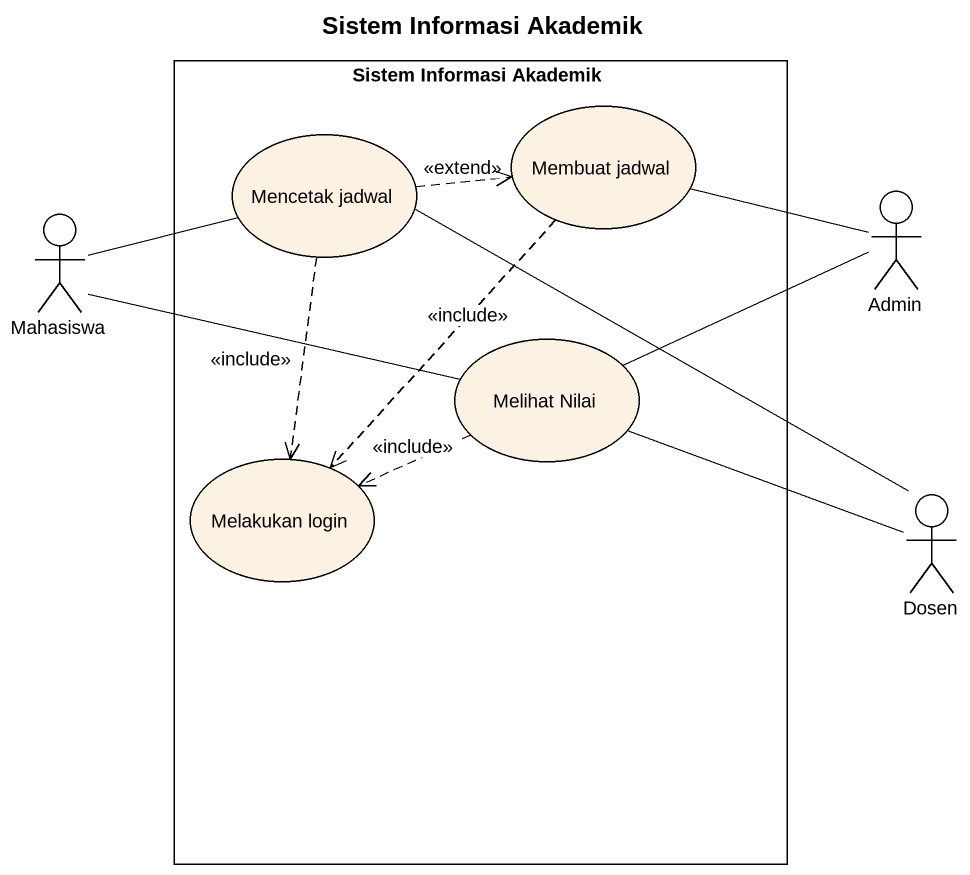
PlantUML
@startuml
title Sistem Informasi Akademik
rectangle "Sistem Informasi Akademik" as Sistem_Informasi_Akademik {
  usecase "Mencetak jadwal" as Mencetak_jadwal
  usecase "Membuat jadwal" as Membuat_jadwal
  usecase "Melihat Nilai" as Melihat_Nilai
  usecase "Melakukan login" as Melakukan_login
}
actor Mahasiswa
actor Admin
actor Dosen
Mencetak_jadwal .right.> Membuat_jadwal : <<extend>>
Mencetak_jadwal ..> Melakukan_login : <<include>>
Membuat_jadwal ..> Melakukan_login : <<include>>
Mahasiswa -right- Mencetak_jadwal
Mahasiswa -right- Melihat_Nilai
Admin -left- Membuat_jadwal
Admin -left- Melihat_Nilai
Melihat_Nilai .left.> Melakukan_login : <<include>>
Dosen -up- Mencetak_jadwal
Dosen -left- Melihat_Nilai
@enduml
